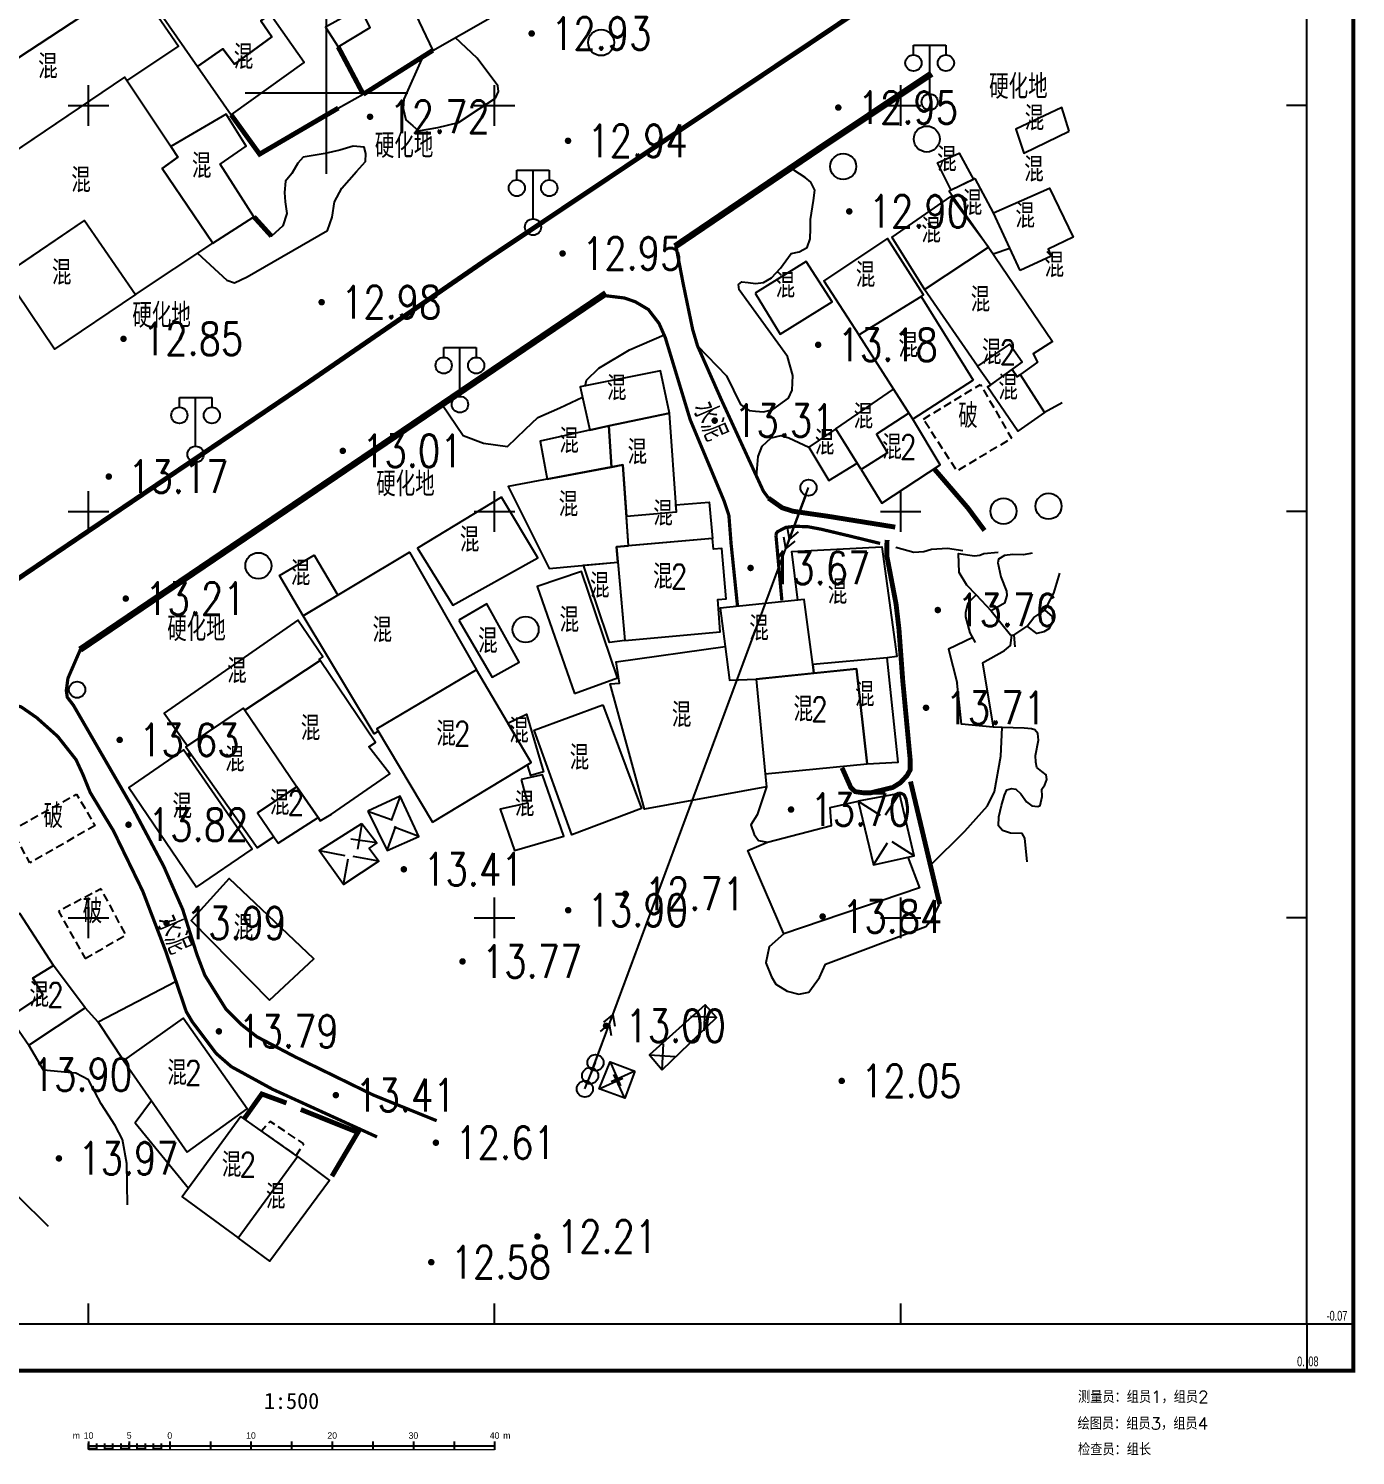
# Model space of a CAD drawing. Extents: x -181 to 86, y -86 to 200.
# Drawn here: x -77.4 to 86, y -86.2 to 89.5 of the extents above; entities that cross this region are included whole.
import ezdxf
from ezdxf.enums import TextEntityAlignment as Align

# ---------------------------------------------------------------- set-up
doc = ezdxf.new("R2010")
doc.units = 0
doc.header["$LTSCALE"] = 0.5
for name, pattern in [('X2', [10, 8, -2]), ('X3', [5, 4, -1]), ('X5', [3, 2, -1])]:
    doc.linetypes.add(name, pattern=pattern)
doc.layers.get('0').update_dxf_attribs({"linetype": 'CONTINUOUS'})
doc.layers.add('ASSIST', color=7, linetype='CONTINUOUS', plot=False)
for name, color, linetype in [('DLDW', 11, 'CONTINUOUS'), ('DLSS', 4, 'CONTINUOUS'), ('GCD', 1, 'CONTINUOUS'), ('GXYZ', 2, 'CONTINUOUS'), ('JMD', 6, 'CONTINUOUS'), ('TK', 7, 'CONTINUOUS'), ('ZBTZ', 3, 'CONTINUOUS'), ('ZJ', 7, 'CONTINUOUS')]:
    doc.layers.add(name, color=color, linetype=linetype)
doc.styles.add('HZ', font='rs.shx', dxfattribs={"width": 0.8, "bigfont": 'hztxt.shx'})
doc.styles.add('中等线体', font='')
doc.styles.add('宋体', font='')
doc.styles.get('中等线体').set_extended_font_data('FZZhongDengXian-Z07S')
doc.styles.get('宋体').set_extended_font_data('SimSun')
doc.linetypes.add('1161', pattern='A,0,[149,AAA.SHX,S=0.15,R=0,X=0,Y=0],-1.6', length=1.6)
doc.linetypes.add('443', pattern='A,5,[169,AAA.SHX,S=0.83,R=0,X=0,Y=0],5', length=10)
doc.linetypes.add('445', pattern='A,8,-0.5,[147,AAA.SHX,S=1,R=0,X=0,Y=0],-1.5', length=10)

# ---------------------------------------------------------------- blocks, each defined once
blk = doc.blocks.new('GC200')
at = {"linetype": 'Continuous', "const_width": 0.2, "flags": 128}
blk.add_lwpolyline([(-0.1, 0, 1), (0.1, 0, 1)], format="xyb", close=True, dxfattribs=at)
blk = doc.blocks.new('gc122')
blk.add_circle((0, 0), 0.8)
blk = doc.blocks.new('gc097')
for p, q in [((-1, 2.9), (-1, 3.5)), ((-1, 3.5), (1, 3.5)), ((0, 0.5), (0, 3.5)), ((1, 3.5), (1, 2.9))]:
    blk.add_line(p, q)
for centre in [(-1, 2.4), (1, 2.4), (0, 0)]:
    blk.add_circle(centre, 0.5)
blk = doc.blocks.new('gc170')
at = {"linetype": 'Continuous'}
blk.add_circle((0, 0), 0.5, dxfattribs=at)
blk = doc.blocks.new('gc013a')
at = {"linetype": 'Continuous'}
blk.add_line((0.5, 0), (4, 0), dxfattribs=at)
at = {"linetype": 'Continuous', "flags": 128}
for points in [[(2.772, 0.354), (3.384, 0), (2.772, -0.354)], [(3.388, 0.354), (4, 0), (3.388, -0.354)]]:
    blk.add_lwpolyline(points, dxfattribs=at)

msp = doc.modelspace()

# ---------------------------------------------------------------- linework, layer by layer
at = {"layer": 'ASSIST', "linetype": 'Continuous', "flags": 128}
for points in [[(-8.24, -39.46), (18.65, 32.95)], [(-8.89, -41.08), (-7.58, -37.84)]]:
    msp.add_lwpolyline(points, dxfattribs=at)
at = {"layer": 'DLSS', "linetype": 'Continuous', "flags": 128}
for points, const_width in [([(30.25, 95.33), (19.04, 87.8), (-0.47, 74.75), (-20.82, 61.15), (-43.08, 45.83)], 0.6), ([(33.81, 83.92), (20.78, 75.23), (2.21, 62.64)], 0.8), ([(2.32, 62.72), (3.23, 57.99), (4.39, 52.4), (4.98, 50.42), (7.86, 43.9), (13.09, 32.52), (13.72, 31.66)], 0.4), ([(-6.29, 56.88), (-45.73, 30.15), (-71.05, 13)], 0.8), ([(-43.08, 45.83), (-73.69, 25.12), (-90.67, 13.62), (-109.6, 0.8), (-127.99, -11.74), (-139.16, -19.37)], 0.6), ([(27.47, 26.08), (23.57, 27.03), (20.2, 27.83), (18.61, 28.13), (17.09, 28.19), (15.87, 28.06), (14.84, 27.53), (14.7, 27.35), (14.64, 27.1), (14.64, 27.1)], 0.4), ([(14.64, 27.1), (15.37, 19.06)], 0.4), ([(-27.14, -44.99), (-34.92, -41.84), (-44.52, -37.15), (-49.28, -34.65), (-51.15, -33.18), (-53.09, -31.24), (-55.67, -27.11), (-56.66, -24.53), (-58.41, -18.98), (-60.75, -13.66), (-64.76, -6.12), (-71.86, 6.15), (-72.62, 7.14), (-72.74, 7.97), (-72.54, 9.48), (-71, 13.04)], 0.4)]:
    msp.add_lwpolyline(points, dxfattribs=dict(at, const_width=const_width))
at = {"layer": 'DLSS', "linetype": 'X2', "const_width": 0.4, "flags": 128}
for points in [[(-6.68, 56.62), (-4.04, 56.3), (-2.69, 55.84), (-1.07, 54.88), (0.25, 53.16), (1.02, 51.41), (4.09, 41.29), (8.26, 31.3), (8.85, 29.51), (9.12, 26.01), (9.91, 18.34)], [(-80.9, 6.33), (-79.33, 6.24), (-78.29, 5.95), (-76.39, 4.63), (-73.8, 2.32), (-71.55, -0.53), (-70.7, -2.36), (-69.8, -4.58), (-66.94, -9.29), (-63.32, -16.75), (-60.49, -24.16), (-57.97, -31.56), (-57.22, -32.83), (-54.28, -36.72), (-52.42, -38.34), (-47.34, -41.12), (-34.48, -46.99)]]:
    msp.add_lwpolyline(points, dxfattribs=at)
at = {"layer": 'DLSS', "linetype": 'X3', "const_width": 0.6, "flags": 128}
for points in [[(40.32, 27.68), (38.27, 30.45), (34.12, 35.27)], [(13.72, 31.66), (15.4, 30.47), (16.76, 30.04), (21.06, 29.42), (29.33, 28.09)], [(22.78, -1.54), (23.87, -3.99), (24.4, -4.48), (25.39, -4.62), (26.32, -4.62), (29.03, -3.96), (29.99, -3.36), (30.78, -2.5), (31.18, -1.77), (31.18, -0.65), (30.25, 9.24), (29.79, 15.52), (29.43, 18.63), (28.3, 24.52), (28.3, 26.01), (28.33, 26.51)]]:
    msp.add_lwpolyline(points, dxfattribs=at)
at = {"layer": 'GXYZ', "linetype": 'Continuous'}
msp.add_line((-5.45, -31.96), (15.87, 25.45), dxfattribs=at)
at = {"layer": 'GXYZ', "linetype": 'Continuous', "flags": 128}
msp.add_lwpolyline([(-8.52, -40.15), (-7.96, -38.77)], dxfattribs=at)
at = {"layer": 'JMD', "linetype": 'Continuous'}
for p, q in [((-31.64, -5.04), (-32.74, -8.05)), ((29.86, -4.71), (28.1, -7.39)), ((-35.63, -6.89), (-32.61, -7.95)), ((24.78, -5.65), (27.47, -7.39)), ((-36.36, -8.39), (-36.9, -11.55)), ((-33.24, -11.74), (-32.16, -8.73)), ((-34.52, -10.76), (-37.69, -10.32)), ((-29.34, -9.98), (-32.35, -8.87)), ((-41.61, -11.74), (-38.46, -12.34)), ((26.66, -13.48), (28.36, -10.77)), ((31.65, -12.38), (28.94, -10.67)), ((-38.62, -15.89), (-38.03, -12.74)), ((-34.27, -13.05), (-37.42, -12.48)), ((5.93, -30.72), (5.75, -33.91)), ((7.32, -32.28), (4.12, -32.16)), ((-0.95, -36.88), (2.24, -37.09)), ((0.64, -38.74), (0.79, -35.54)), ((-5.78, -37.75), (-4.49, -40.68)), ((-7.12, -41.07), (-4.2, -39.76)), ((-2.72, -38.89), (-5.63, -40.21)), ((-3.97, -42.2), (-5.31, -39.3))]:
    msp.add_line(p, q, dxfattribs=at)
at = {"layer": 'JMD', "linetype": 'Continuous', "flags": 128}
for points in [[(-77.42, 100.92), (-75.86, 101.99), (-74.95, 100.5), (-70.16, 103.66), (-64.4, 95.28), (-89.02, 79.09), (-95.32, 88.66)], [(-52.04, 85.09), (-47.43, 88.46), (-48.8, 90.4), (-47.65, 91.23), (-53.62, 100.01), (-62.61, 93.49), (-56.57, 84.79), (-53.46, 86.98)], [(-64.4, 95.28), (-58.91, 87.32), (-65.29, 83.08), (-65.57, 83.49), (-83.76, 71.22), (-87.32, 76.5), (-89.02, 79.09)], [(-23.31, 95.83), (-30.16, 92.12), (-27.62, 86.78), (-20.55, 90.81)], [(-36.51, 92.03), (-40.83, 89.63), (-39.27, 87.22), (-35.31, 89.61), (-35.57, 90.04)], [(-56.57, 84.79), (-52.44, 78.85), (-43.44, 85.3), (-47.65, 91.23), (-48.8, 90.4), (-47.43, 88.46), (-52.04, 85.09), (-53.46, 86.98)], [(-86.93, 69.08), (-80.42, 59.08), (-70.52, 65.85), (-64.22, 56.74), (-54.71, 63.04), (-60.93, 72.26), (-58.99, 73.63), (-65.57, 83.49)], [(50.74, 76.84), (49.86, 79.74), (44.16, 77.1), (45.18, 74.12)], [(-54.71, 63.04), (-49.64, 66.3), (-53.81, 72.79), (-50.6, 74.98), (-53.06, 78.95), (-59.88, 74.95), (-58.99, 73.63), (-60.93, 72.26)], [(36.22, 69.59), (34.55, 72.92), (37.21, 74.13), (38.96, 70.89)], [(39.18, 70.99), (35.98, 69.47), (40.8, 62.57), (41.37, 61.73), (43.45, 62.43), (41.41, 66.79)], [(40.8, 62.57), (36.15, 68.81), (28.93, 63.77), (32.94, 57.33)], [(44.73, 59.69), (41.41, 66.79), (48.34, 69.83), (51.25, 63.79), (48.14, 62.29), (48.52, 61.44)], [(-64.22, 56.74), (-74.21, 50), (-80.34, 59.14), (-70.52, 65.85)], [(32.52, 56.48), (32.83, 56.67), (28.39, 63.61), (20.52, 58.39), (24.86, 51.77)], [(39.45, 47.91), (32.94, 57.33), (40.8, 62.57), (48.71, 50.93), (46.3, 49.43), (46.86, 48.38), (44.36, 46.61), (43.71, 47.51), (44.94, 48.41), (43.41, 50.61)], [(12.1, 56.89), (15.15, 51.83), (21.58, 55.83), (18.35, 60.8)], [(38.94, 46.2), (31.48, 41.37), (24.86, 51.77), (32.52, 56.48)], [(41.11, 45.61), (44.94, 48.41), (43.41, 50.61), (39.45, 47.91)], [(44.71, 46.86), (47.71, 42.2), (44.44, 39.89), (40.71, 45.34), (41.11, 45.61), (43.71, 47.51), (44.36, 46.61)], [(1.54, 42.13), (0.42, 47.33), (-9.47, 45.34), (-8.29, 40.01), (-5.94, 40.54)], [(25.13, 35.17), (22.02, 40.21), (29.13, 45.06), (31.01, 42.11), (27.02, 39.55), (28.39, 37.22)], [(-5.94, 40.54), (-14.4, 38.66), (-13.53, 34.01), (-5.61, 35.49)], [(-3.77, 29.43), (2.38, 29.99), (1.54, 42.13), (-5.94, 40.54), (-5.61, 35.49), (-4.21, 35.75)], [(25.13, 35.17), (27.69, 31.02), (34.85, 35.76), (31.48, 41.37), (31.01, 42.11), (27.02, 39.55), (28.39, 37.22)], [(22.02, 40.21), (18.67, 37.94), (21.14, 33.82), (24.63, 35.98)], [(-3.52, 25.78), (-4.21, 35.75), (-18.32, 33.11), (-13.28, 23.01), (-4.82, 23.76), (-4.99, 25.65)], [(-19.15, 31.76), (-29.49, 25.51), (-25.15, 18.46), (-14.7, 24.29)], [(2.32, 30.82), (6.42, 31.17), (6.81, 26.7), (-3.52, 25.78), (-3.77, 29.43), (2.38, 29.99)], [(-4.99, 25.65), (-3.96, 14.11), (7.77, 15.19), (7.48, 19.18), (8.53, 19.25), (7.98, 25.44), (6.94, 25.39), (6.81, 26.7)], [(-43.58, 17.17), (-46.47, 22.14), (-42.23, 24.63), (-39.3, 19.73)], [(-34.31, 2.95), (-34.85, 2.66), (-43.58, 17.17), (-30.5, 24.99), (-22.22, 10.51), (-34.49, 3.25)], [(17.34, 19.1), (16.58, 25.1), (27.67, 25.68), (29.54, 12.15), (28.35, 11.99), (19.2, 11.16), (18.12, 19.18)], [(-3.96, 14.11), (-5.86, 13.9), (-9.05, 23.39), (-4.82, 23.76)], [(-10.18, 7.61), (-4.86, 9.52), (-9.32, 22.64), (-14.78, 20.78)], [(-24.42, 16.65), (-20.31, 9.61), (-16.98, 11.47), (-20.98, 18.66)], [(19.2, 11.16), (18.12, 19.18), (7.77, 18.12), (8.4, 13.38), (8.94, 9.26), (12.22, 9.39), (19.31, 10.11)], [(-41.49, 11.65), (-41.6, 11.8), (-41.14, 12.12), (-44.22, 16.63), (-60.7, 5.2), (-57.8, 1.15), (-50.92, 5.78), (-50.77, 5.56)], [(13.32, -2.3), (13.47, -3.88), (-1.55, -6.65), (-5.77, 8.8), (-4.63, 8.89), (-5.02, 11.49), (8.4, 13.38), (8.94, 9.26), (12.22, 9.39)], [(-40.1, -7.24), (-32.92, -2.29), (-35.49, 1.04), (-34.65, 1.56), (-41.49, 11.65), (-50.77, 5.56), (-44.34, -3.9), (-41.74, -7.68), (-41.47, -8.08)], [(13.32, -2.3), (25.87, -1.04), (24.57, 10.65), (12.22, 9.39)], [(25.87, -1.04), (29.69, -0.86), (28.35, 11.99), (19.2, 11.16), (19.31, 10.11), (24.57, 10.65)], [(-27.66, -8.24), (-15.5, -0.91), (-22.22, 10.51), (-34.49, 3.25)], [(-47.19, -10.04), (-49.24, -11.4), (-58.01, 1.01), (-50.92, 5.78), (-44.34, -3.9), (-49.2, -7.07)], [(-6.69, 6.19), (-1.93, -6.57), (-10.48, -9.79), (-15.15, 3.11)], [(-18.37, 3.97), (-16.09, 5.07), (-14, -2.04), (-15.56, -2.48), (-15.95, -1.18), (-15.5, -0.91)], [(-56.69, -16.23), (-49.87, -11.57), (-58.3, 0.69), (-65.06, -3.95)], [(-16.74, -2.97), (-15.96, -5.88), (-19.31, -6.65), (-17.56, -11.74), (-11.47, -9.95), (-14.09, -2.39)], [(-46.66, -10.82), (-41.74, -7.68), (-44.34, -3.9), (-49.2, -7.07)], [(-35.63, -6.89), (-33.24, -11.74), (-29.34, -9.98), (-31.64, -5.04)], [(24.78, -5.65), (26.66, -13.48), (31.65, -12.38), (29.86, -4.71)], [(-36.36, -8.39), (-34.52, -10.76), (-35.45, -11.44), (-34.27, -13.05), (-38.62, -15.89), (-41.61, -11.74)], [(-47.71, -30.15), (-42.26, -25.06), (-52.67, -15.16), (-57.36, -20.34)], [(-74.31, -25.88), (-78.46, -19.49), (-85.36, -23.92), (-79.75, -32.24), (-75.63, -29.48), (-76.87, -27.46)], [(-79.75, -32.24), (-77.36, -35.71), (-70.41, -31.11), (-74.31, -25.88), (-76.87, -27.46), (-75.63, -29.48)], [(0.64, -38.74), (7.32, -32.28), (5.93, -30.72), (-0.95, -36.88)], [(-57.85, -48.87), (-50.47, -43.51), (-58.36, -32.36), (-65.71, -37.59)], [(-2.72, -38.89), (-3.97, -42.2), (-7.12, -41.07), (-5.78, -37.75)], [(-51.25, -44.48), (-58.47, -54.35), (-51.59, -59.42), (-44.29, -49.39)], [(-44.29, -49.39), (-40.33, -52.35), (-47.69, -62.29), (-51.59, -59.42)]]:
    msp.add_lwpolyline(points, close=True, dxfattribs=at)
at = {"layer": 'JMD', "linetype": '443', "const_width": 0.6, "flags": 128}
for points in [[(-36.17, 81.38), (-39.27, 87.22)], [(-36.17, 81.38), (-27.62, 86.78)], [(-52.44, 78.85), (-48.94, 74.01), (-39.25, 79.68)], [(-49.64, 66.3), (-47.48, 63.91)], [(34.8, -18.33), (31.21, -3.23)], [(-50.85, -44.76), (-48.67, -41.7), (-45.63, -42.81)], [(-43.87, -43.61), (-36.84, -46.43), (-40.03, -51.82)]]:
    msp.add_lwpolyline(points, dxfattribs=at)
at = {"layer": 'JMD', "linetype": 'Continuous', "flags": 128}
msp.add_lwpolyline([(-39.25, 79.68), (-36.17, 81.38)], dxfattribs=at)
at = {"layer": 'JMD', "linetype": 'X5', "flags": 128}
for points in [[(32.79, 41.39), (39.81, 45.66), (43.66, 39.02), (36.93, 34.99)], [(-69.19, -8.66), (-77.22, -13.23), (-79.44, -9.22), (-71.48, -4.78)], [(-70.42, -25.04), (-65.41, -22.1), (-68.46, -16.44), (-73.7, -19.21)], [(-44.44, -49.28), (-43.51, -47.83), (-47.64, -45.07), (-48.71, -46.27)]]:
    msp.add_lwpolyline(points, close=True, dxfattribs=at)
at = {"layer": 'JMD', "linetype": '445', "flags": 128}
for points in [[(29.39, 25.61), (31.61, 24.99), (32.85, 25.07), (33.8, 25.36), (35.77, 25.5), (37.67, 25.22)], [(39.29, 19.77), (38.15, 20.93), (37.22, 22.49), (37.1, 24.84), (39.11, 24.57), (39.75, 24.63), (40.23, 24.83), (42.01, 25.01)], [(46.18, 24.87), (45.14, 24.69), (43.81, 24.71), (42.8, 24.58), (42.05, 24.16), (41.95, 23.7), (42.35, 21.95), (43.01, 20.22), (43.09, 19.69), (42.77, 18.71), (41.15, 17.8), (43.52, 14.83), (43.94, 14.77), (45.57, 15.89), (46.39, 16.98), (47.77, 17.88), (48.84, 19.96), (49.58, 22.43)], [(39.23, 13.89), (38.55, 15.06), (38.01, 17.05), (38.01, 17.56), (38.32, 18.78), (39.29, 19.77), (41.15, 17.8)], [(47.77, 17.88), (48.65, 17.08), (48.7, 16.41), (48.25, 15.56), (47.61, 15.19), (46.76, 15), (45.57, 15.89)], [(43.94, 14.77), (44.05, 13.33)], [(40.08, 11.38), (41.39, 3.45), (37.48, 3.83), (36.94, 8.89)]]:
    msp.add_lwpolyline(points, dxfattribs=at)
at = {"layer": 'TK', "linetype": 'Continuous'}
for p, q in [((-40.7, 71.57), (-40.7, 91.57)), ((-70, 77.5), (-70, 82.5)), ((-50.7, 81.57), (-30.7, 81.57)), ((-20, 77.5), (-20, 82.5)), ((30, 77.5), (30, 82.5)), ((-72.5, 80), (-67.5, 80)), ((-22.5, 80), (-17.5, 80)), ((27.5, 80), (32.5, 80)), ((80, 80), (77.5, 80)), ((-70, 27.5), (-70, 32.5)), ((-20, 27.5), (-20, 32.5)), ((30, 27.5), (30, 32.5)), ((-72.5, 30), (-67.5, 30)), ((-22.5, 30), (-17.5, 30)), ((27.5, 30), (32.5, 30)), ((80, 30), (77.5, 30)), ((-70, -22.5), (-70, -17.5)), ((-20, -22.5), (-20, -17.5)), ((30, -22.5), (30, -17.5)), ((-72.5, -20), (-67.5, -20)), ((-22.5, -20), (-17.5, -20)), ((27.5, -20), (32.5, -20)), ((80, -20), (77.5, -20)), ((-70, -70), (-70, -67.5)), ((-20, -70), (-20, -67.5)), ((30, -70), (30, -67.5)), ((80, -70), (85.75, -70)), ((80, -70), (80, -75.75)), ((-70, -84.5), (-70, -85.5)), ((-70, -85.38), (-70, -84.75)), ((-70, -85), (-20, -85)), ((-69, -85.38), (-69, -84.75)), ((-68, -85.38), (-68, -84.75)), ((-67, -85.38), (-67, -84.75)), ((-66, -85.38), (-66, -84.75)), ((-65, -84.5), (-65, -85.5)), ((-65, -85.38), (-65, -84.75)), ((-64, -85.38), (-64, -84.75)), ((-63, -85.38), (-63, -84.75)), ((-62, -85.38), (-62, -84.75)), ((-61, -85.38), (-61, -84.75)), ((-60, -84.5), (-60, -85.5)), ((-55, -84.5), (-55, -85.5)), ((-50, -84.5), (-50, -85.5)), ((-45, -84.5), (-45, -85.5)), ((-40, -84.5), (-40, -85.5)), ((-35, -84.5), (-35, -85.5)), ((-30, -84.5), (-30, -85.5)), ((-25, -84.5), (-25, -85.5)), ((-20, -84.5), (-20, -85.5))]:
    msp.add_line(p, q, dxfattribs=at)
at = {"layer": 'TK', "linetype": 'Continuous', "const_width": 0.5, "flags": 128}
msp.add_lwpolyline([(-175.75, -75.75), (85.75, -75.75), (85.75, 185.75), (-175.75, 185.75)], close=True, dxfattribs=at)
at = {"layer": 'TK', "linetype": 'Continuous', "flags": 128}
msp.add_lwpolyline([(-170, -70), (80, -70), (80, 180), (-170, 180)], close=True, dxfattribs=at)
for points, const_width in [([(-70, -85.38), (-69, -85.38)], 0.3), ([(-70, -85.5), (-20, -85.5)], 0.15), ([(-68, -85.38), (-67, -85.38)], 0.3), ([(-66, -85.38), (-65, -85.38)], 0.3), ([(-64, -85.38), (-63, -85.38)], 0.3), ([(-62, -85.38), (-61, -85.38)], 0.3)]:
    msp.add_lwpolyline(points, dxfattribs=dict(at, const_width=const_width))
at = {"layer": 'ZBTZ', "linetype": '1161', "flags": 128}
for points in [[(-28.82, 86.02), (-31.18, 80.78), (-31.28, 79.63), (-30.92, 78.22), (-30.08, 77.49), (-29.37, 76.87), (-27, 77.29), (-24.44, 77.91), (-21.89, 79.58), (-19.89, 80.89), (-19.54, 81.72), (-19.59, 82.4), (-22.15, 85.84), (-24.86, 88.35)], [(-56.57, 61.81), (-52.96, 58.49), (-52.02, 58.18), (-50.46, 58.91), (-40.59, 64.59), (-40.02, 66.26), (-39.7, 68.14), (-38.81, 69.81), (-36.99, 71.89), (-35.89, 73.09), (-35.84, 74.09), (-36.05, 74.87), (-37.41, 74.97), (-39.08, 74.5), (-40.85, 74.09), (-43.57, 73.62), (-44.24, 72.89), (-44.98, 71.63), (-45.76, 70.69), (-45.86, 69.29), (-45.81, 68.14), (-45.6, 66.68), (-46.07, 65.17), (-47.48, 63.91), (-47.48, 63.91), (-47.48, 63.91)], [(4.98, 50.42), (8.55, 46.73), (10.29, 43.2), (11.35, 42.45), (12.13, 42.35), (13.12, 42.28), (14.27, 42.55), (16.18, 43.95), (16.62, 44.97), (16.73, 46.74), (16.05, 49.09), (10.12, 57.31), (10.05, 57.95), (10.46, 58.29), (11.21, 58.22), (12.13, 58.09), (13.11, 58.22), (14.1, 58.77), (15.19, 59.96), (16.52, 61.76), (17.51, 62), (18.49, 62.51), (18.87, 63.57), (18.9, 64.86), (18.9, 65.95), (19.28, 68.31), (19.42, 69.57), (18.94, 70.56), (18.23, 71.14), (16.86, 72.02)], [(-8.87, 45.46), (-8.68, 46.2), (-7.17, 47.66), (-3.4, 49.92), (0.86, 51.77)], [(-26.47, 43.2), (-23.86, 39.36), (-21.39, 38.43), (-18.41, 38), (-16.2, 40.13), (-14.68, 41.59), (-11.99, 42.79), (-9.19, 44.09)], [(49.87, 43.4), (47.71, 42.2)], [(12.26, 34.33), (12.46, 36.8), (12.96, 38.04), (14.07, 39.08), (15.27, 39.37), (16.22, 39.08), (18.67, 37.94)], [(38.89, 14.48), (35.87, 13.06), (36.94, 8.89)], [(40.08, 11.38), (42.77, 12.9), (43.52, 13.5), (43.69, 14.8)], [(33.66, -13.55), (37.9, -9.36), (40.69, -6.21), (41.57, -4.45), (42.35, -0.1), (42.5, 3.42), (41.39, 3.45)], [(45.59, -13.12), (45.27, -10.19), (44.94, -9.62), (43.52, -9.59), (42.53, -9.27), (42.06, -8.7), (42.09, -7.59), (42.41, -6.2), (42.79, -4.93), (43.07, -4.27), (43.64, -4.11), (44.18, -4.17), (44.78, -4.74), (45.48, -5.72), (46.15, -6.23), (46.88, -6.29), (47.19, -6.2), (47.19, -6.2), (47.42, -5.06), (47.38, -4.17), (47.73, -3.63), (47.99, -2.97), (47.92, -2.4), (47.38, -1.98), (46.78, -1.51), (46.66, -0.84), (46.59, -0.02), (46.97, 1.87), (46.88, 2.69), (46.5, 3.13), (46.09, 3.26), (45.2, 3.32), (42.5, 3.42)], [(13.47, -3.88), (12.34, -7.33), (11.54, -8.55), (11.97, -9.76), (12.5, -10.5), (13.6, -10.71), (21.47, -8.65), (21.32, -6.44), (24.78, -5.65)], [(30.87, -12.55), (32.32, -16.32), (15.62, -21.97), (11.19, -11.74), (13.6, -10.71)], [(15.62, -21.97), (13.82, -23.57), (13.4, -25.57), (14.08, -27.26), (14.61, -28.16), (16.04, -29.05), (17.46, -29.42), (18.68, -29.16), (20, -27.37), (20.74, -25.73), (33.08, -21.08), (33.87, -20.18), (34.8, -18.33)], [(-59.23, -27.86), (-68.82, -32.87), (-70.41, -31.11)], [(-68.82, -32.87), (-65.71, -37.59)], [(-65.21, -55.35), (-65.29, -50.27), (-65.83, -47.31), (-66.74, -45.56), (-67.53, -44.29), (-68.44, -42.9), (-70.01, -39.94), (-71.58, -39.15), (-72.97, -39.03), (-74.25, -38.91), (-75.53, -38.78), (-77.36, -35.71)], [(-74.94, -58), (-78.68, -54.33), (-80.25, -53.18), (-81.22, -52.21), (-81.04, -51.13), (-80.49, -49.49), (-80.43, -48.04), (-81.46, -45.8), (-85.94, -41.44)], [(-62.27, -42.53), (-64.25, -45.25), (-57.7, -53.31)]]:
    msp.add_lwpolyline(points, dxfattribs=at)

# ---------------------------------------------------------------- block references
at = {"layer": 'DLDW', "linetype": 'Continuous', "xscale": 2, "yscale": 2}
for p in [(33.57, 80.43), (-15.27, 65.03), (-24.27, 43.19), (-56.82, 37.05)]:
    msp.add_blockref('gc097', p, dxfattribs=at)
at = {"layer": 'GCD', "linetype": 'Continuous'}
ref = msp.add_blockref('GC200', (-15.44, 88.86, 12.93), dxfattribs=dict(at, xscale=2, yscale=2, zscale=2))
ref.add_attrib('height', '12.93', dxfattribs={"linetype": 'Continuous', "height": 4, "style": 'HZ', "width": 0.8}).set_placement((-13.04, 88.86, 12.93), align=Align.MIDDLE_LEFT)
ref = msp.add_blockref('GC200', (22.32, 79.74, 12.95), dxfattribs=dict(at, xscale=2, yscale=2, zscale=2))
ref.add_attrib('height', '12.95', dxfattribs={"linetype": 'Continuous', "height": 4, "style": 'HZ', "width": 0.8}).set_placement((24.72, 79.74, 12.95), align=Align.MIDDLE_LEFT)
ref = msp.add_blockref('GC200', (-35.34, 78.61, 12.72), dxfattribs=dict(at, xscale=2, yscale=2, zscale=2))
ref.add_attrib('height', '12.72', dxfattribs={"linetype": 'Continuous', "height": 4, "style": 'HZ', "width": 0.8}).set_placement((-32.94, 78.61, 12.72), align=Align.MIDDLE_LEFT)
ref = msp.add_blockref('GC200', (-10.96, 75.65, 12.94), dxfattribs=dict(at, xscale=2, yscale=2, zscale=2))
ref.add_attrib('height', '12.94', dxfattribs={"linetype": 'Continuous', "height": 4, "style": 'HZ', "width": 0.8}).set_placement((-8.56, 75.65, 12.94), align=Align.MIDDLE_LEFT)
ref = msp.add_blockref('GC200', (23.67, 66.96, 12.9), dxfattribs=dict(at, xscale=2, yscale=2, zscale=2))
ref.add_attrib('height', '12.90', dxfattribs={"linetype": 'Continuous', "height": 4, "style": 'HZ', "width": 0.8}).set_placement((26.07, 66.96, 12.9), align=Align.MIDDLE_LEFT)
ref = msp.add_blockref('GC200', (-11.63, 61.78, 12.95), dxfattribs=dict(at, xscale=2, yscale=2, zscale=2))
ref.add_attrib('height', '12.95', dxfattribs={"linetype": 'Continuous', "height": 4, "style": 'HZ', "width": 0.8}).set_placement((-9.23, 61.78, 12.95), align=Align.MIDDLE_LEFT)
ref = msp.add_blockref('GC200', (-41.3, 55.78, 12.98), dxfattribs=dict(at, xscale=2, yscale=2, zscale=2))
ref.add_attrib('height', '12.98', dxfattribs={"linetype": 'Continuous', "height": 4, "style": 'HZ', "width": 0.8}).set_placement((-38.9, 55.78, 12.98), align=Align.MIDDLE_LEFT)
ref = msp.add_blockref('GC200', (-65.7, 51.27, 12.85), dxfattribs=dict(at, xscale=2, yscale=2, zscale=2))
ref.add_attrib('height', '12.85', dxfattribs={"linetype": 'Continuous', "height": 4, "style": 'HZ', "width": 0.8}).set_placement((-63.3, 51.27, 12.85), align=Align.MIDDLE_LEFT)
ref = msp.add_blockref('GC200', (19.84, 50.54, 13.18), dxfattribs=dict(at, xscale=2, yscale=2, zscale=2))
ref.add_attrib('height', '13.18', dxfattribs={"linetype": 'Continuous', "height": 4, "style": 'HZ', "width": 0.8}).set_placement((22.24, 50.54, 13.18), align=Align.MIDDLE_LEFT)
ref = msp.add_blockref('GC200', (7.1, 41.21, 13.31), dxfattribs=dict(at, xscale=2, yscale=2, zscale=2))
ref.add_attrib('height', '13.31', dxfattribs={"linetype": 'Continuous', "height": 4, "style": 'HZ', "width": 0.8}).set_placement((9.5, 41.21, 13.31), align=Align.MIDDLE_LEFT)
ref = msp.add_blockref('GC200', (-38.7, 37.48, 13.01), dxfattribs=dict(at, xscale=2, yscale=2, zscale=2))
ref.add_attrib('height', '13.01', dxfattribs={"linetype": 'Continuous', "height": 4, "style": 'HZ', "width": 0.8}).set_placement((-36.3, 37.48, 13.01), align=Align.MIDDLE_LEFT)
ref = msp.add_blockref('GC200', (-67.51, 34.31, 13.17), dxfattribs=dict(at, xscale=2, yscale=2, zscale=2))
ref.add_attrib('height', '13.17', dxfattribs={"linetype": 'Continuous', "height": 4, "style": 'HZ', "width": 0.8}).set_placement((-65.11, 34.31, 13.17), align=Align.MIDDLE_LEFT)
ref = msp.add_blockref('GC200', (11.52, 23.06, 13.67), dxfattribs=dict(at, xscale=2, yscale=2, zscale=2))
ref.add_attrib('height', '13.67', dxfattribs={"linetype": 'Continuous', "height": 4, "style": 'HZ', "width": 0.8}).set_placement((13.92, 23.06, 13.67), align=Align.MIDDLE_LEFT)
ref = msp.add_blockref('GC200', (-65.42, 19.29, 13.21), dxfattribs=dict(at, xscale=2, yscale=2, zscale=2))
ref.add_attrib('height', '13.21', dxfattribs={"linetype": 'Continuous', "height": 4, "style": 'HZ', "width": 0.8}).set_placement((-63.02, 19.29, 13.21), align=Align.MIDDLE_LEFT)
ref = msp.add_blockref('GC200', (34.57, 17.88, 13.76), dxfattribs=dict(at, xscale=2, yscale=2, zscale=2))
ref.add_attrib('height', '13.76', dxfattribs={"linetype": 'Continuous', "height": 4, "style": 'HZ', "width": 0.8}).set_placement((36.97, 17.88, 13.76), align=Align.MIDDLE_LEFT)
ref = msp.add_blockref('GC200', (33.12, 5.85, 13.71), dxfattribs=dict(at, xscale=2, yscale=2, zscale=2))
ref.add_attrib('height', '13.71', dxfattribs={"linetype": 'Continuous', "height": 4, "style": 'HZ', "width": 0.8}).set_placement((35.52, 5.85, 13.71), align=Align.MIDDLE_LEFT)
ref = msp.add_blockref('GC200', (-66.17, 1.89, 13.63), dxfattribs=dict(at, xscale=2, yscale=2, zscale=2))
ref.add_attrib('height', '13.63', dxfattribs={"linetype": 'Continuous', "height": 4, "style": 'HZ', "width": 0.8}).set_placement((-63.77, 1.89, 13.63), align=Align.MIDDLE_LEFT)
ref = msp.add_blockref('GC200', (16.5, -6.68, 13.7), dxfattribs=dict(at, xscale=2, yscale=2, zscale=2))
ref.add_attrib('height', '13.70', dxfattribs={"linetype": 'Continuous', "height": 4, "style": 'HZ', "width": 0.8}).set_placement((18.9, -6.68, 13.7), align=Align.MIDDLE_LEFT)
ref = msp.add_blockref('GC200', (-65.08, -8.55, 13.82), dxfattribs=dict(at, xscale=2, yscale=2, zscale=2))
ref.add_attrib('height', '13.82', dxfattribs={"linetype": 'Continuous', "height": 4, "style": 'HZ', "width": 0.8}).set_placement((-62.68, -8.55, 13.82), align=Align.MIDDLE_LEFT)
ref = msp.add_blockref('GC200', (-31.18, -14.04, 13.41), dxfattribs=dict(at, xscale=2, yscale=2, zscale=2))
ref.add_attrib('height', '13.41', dxfattribs={"linetype": 'Continuous', "height": 4, "style": 'HZ', "width": 0.8}).set_placement((-28.78, -14.04, 13.41), align=Align.MIDDLE_LEFT)
ref = msp.add_blockref('GC200', (-3.92, -17.05, 12.71), dxfattribs=dict(at, xscale=2, yscale=2, zscale=2))
ref.add_attrib('height', '12.71', dxfattribs={"linetype": 'Continuous', "height": 4, "style": 'HZ', "width": 0.8}).set_placement((-1.52, -17.05, 12.71), align=Align.MIDDLE_LEFT)
ref = msp.add_blockref('GC200', (-10.94, -19.08, 13.9), dxfattribs=dict(at, xscale=2, yscale=2, zscale=2))
ref.add_attrib('height', '13.90', dxfattribs={"linetype": 'Continuous', "height": 4, "style": 'HZ', "width": 0.8}).set_placement((-8.54, -19.08, 13.9), align=Align.MIDDLE_LEFT)
ref = msp.add_blockref('GC200', (-60.41, -20.66, 13.99), dxfattribs=dict(at, xscale=2, yscale=2, zscale=2))
ref.add_attrib('height', '13.99', dxfattribs={"linetype": 'Continuous', "height": 4, "style": 'HZ', "width": 0.8}).set_placement((-58.01, -20.66, 13.99), align=Align.MIDDLE_LEFT)
ref = msp.add_blockref('GC200', (20.39, -19.85, 13.84), dxfattribs=dict(at, xscale=2, yscale=2, zscale=2))
ref.add_attrib('height', '13.84', dxfattribs={"linetype": 'Continuous', "height": 4, "style": 'HZ', "width": 0.8}).set_placement((22.79, -19.85, 13.84), align=Align.MIDDLE_LEFT)
ref = msp.add_blockref('GC200', (-23.95, -25.38, 13.77), dxfattribs=dict(at, xscale=2, yscale=2, zscale=2))
ref.add_attrib('height', '13.77', dxfattribs={"linetype": 'Continuous', "height": 4, "style": 'HZ', "width": 0.8}).set_placement((-21.55, -25.38, 13.77), align=Align.MIDDLE_LEFT)
ref = msp.add_blockref('GC200', (-6.28, -33.31, 13), dxfattribs=dict(at, xscale=2, yscale=2, zscale=2))
ref.add_attrib('height', '13.00', dxfattribs={"linetype": 'Continuous', "height": 4, "style": 'HZ', "width": 0.8}).set_placement((-3.88, -33.31, 13), align=Align.MIDDLE_LEFT)
ref = msp.add_blockref('GC200', (-53.95, -33.99, 13.79), dxfattribs=dict(at, xscale=2, yscale=2, zscale=2))
ref.add_attrib('height', '13.79', dxfattribs={"linetype": 'Continuous', "height": 4, "style": 'HZ', "width": 0.8}).set_placement((-51.55, -33.99, 13.79), align=Align.MIDDLE_LEFT)
ref = msp.add_blockref('GC200', (-79.38, -39.32, 13.9), dxfattribs=dict(at, xscale=2, yscale=2, zscale=2))
ref.add_attrib('height', '13.90', dxfattribs={"linetype": 'Continuous', "height": 4, "style": 'HZ', "width": 0.8}).set_placement((-76.98, -39.32, 13.9), align=Align.MIDDLE_LEFT)
ref = msp.add_blockref('GC200', (22.74, -40.09, 12.05), dxfattribs=dict(at, xscale=2, yscale=2, zscale=2))
ref.add_attrib('height', '12.05', dxfattribs={"linetype": 'Continuous', "height": 4, "style": 'HZ', "width": 0.8}).set_placement((25.14, -40.09, 12.05), align=Align.MIDDLE_LEFT)
ref = msp.add_blockref('GC200', (-39.55, -41.84, 13.41), dxfattribs=dict(at, xscale=2, yscale=2, zscale=2))
ref.add_attrib('height', '13.41', dxfattribs={"linetype": 'Continuous', "height": 4, "style": 'HZ', "width": 0.8}).set_placement((-37.15, -41.84, 13.41), align=Align.MIDDLE_LEFT)
ref = msp.add_blockref('GC200', (-27.23, -47.7, 12.61), dxfattribs=dict(at, xscale=2, yscale=2, zscale=2))
ref.add_attrib('height', '12.61', dxfattribs={"linetype": 'Continuous', "height": 4, "style": 'HZ', "width": 0.8}).set_placement((-24.83, -47.7, 12.61), align=Align.MIDDLE_LEFT)
ref = msp.add_blockref('GC200', (-73.65, -49.63, 13.97), dxfattribs=dict(at, xscale=2, yscale=2, zscale=2))
ref.add_attrib('height', '13.97', dxfattribs={"linetype": 'Continuous', "height": 4, "style": 'HZ', "width": 0.8}).set_placement((-71.25, -49.63, 13.97), align=Align.MIDDLE_LEFT)
ref = msp.add_blockref('GC200', (-14.73, -59.24, 12.21), dxfattribs=dict(at, xscale=2, yscale=2, zscale=2))
ref.add_attrib('height', '12.21', dxfattribs={"linetype": 'Continuous', "height": 4, "style": 'HZ', "width": 0.8}).set_placement((-12.33, -59.24, 12.21), align=Align.MIDDLE_LEFT)
ref = msp.add_blockref('GC200', (-27.8, -62.41, 12.58), dxfattribs=dict(at, xscale=2, yscale=2, zscale=2))
ref.add_attrib('height', '12.58', dxfattribs={"linetype": 'Continuous', "height": 4, "style": 'HZ', "width": 0.8}).set_placement((-25.4, -62.41, 12.58), align=Align.MIDDLE_LEFT)
at = {"layer": 'GXYZ', "linetype": 'Continuous', "xscale": 2, "yscale": 2}
for p in [(18.65, 32.95), (-71.41, 8.07), (-7.58, -37.84), (-8.24, -39.46), (-8.89, -41.08)]:
    msp.add_blockref('gc170', p, dxfattribs=at)
at = {"layer": 'GXYZ', "linetype": 'Continuous', "xscale": 1.999999999971479, "yscale": 2}
for p, rotation in [((18.65, 32.95), 249.6268955676169), ((-8.24, -39.46), 69.62689556761694)]:
    msp.add_blockref('gc013a', p, dxfattribs=dict(at, rotation=rotation))
at = {"layer": 'ZBTZ', "linetype": 'Continuous', "xscale": 2, "yscale": 2}
for p in [(-6.89, 87.74), (33.21, 75.87), (22.93, 72.48), (42.65, 30.06), (48.21, 30.66), (-49.09, 23.34), (-16.18, 15.49)]:
    msp.add_blockref('gc122', p, dxfattribs=at)

# ---------------------------------------------------------------- texts
at = {"layer": 'JMD', "linetype": 'Continuous', "style": 'HZ', "width": 0.8}
for s, p in [('混', (-75.01, 83.31)), ('混', (-50.92, 84.48)), ('混', (46.47, 76.94)), ('混', (-56.08, 71.07)), ('混', (35.69, 71.87)), ('混', (46.41, 70.62)), ('混', (-70.93, 69.31)), ('混', (38.84, 66.5)), ('混', (45.33, 64.92)), ('混', (33.75, 63.09)), ('混', (48.92, 58.85)), ('混', (-73.31, 57.93)), ('混', (25.67, 57.63)), ('混', (15.8, 56.33)), ('混', (39.82, 54.6)), ('混', (30.93, 48.96)), ('混', (41.21, 48.12)), ('2', (43.21, 48.12)), ('混', (-4.97, 43.7)), ('混', (43.23, 43.76)), ('混', (25.4, 40.21)), ('混', (-10.83, 37.21)), ('混', (-2.43, 35.83)), ('混', (20.63, 36.99)), ('混', (28.94, 36.44)), ('2', (30.94, 36.44)), ('混', (-10.91, 29.39)), ('混', (0.74, 28.27)), ('混', (-23.08, 25.04)), ('混', (-43.9, 20.91)), ('混', (0.71, 20.5)), ('2', (2.71, 20.5)), ('混', (-7.05, 19.39)), ('混', (22.22, 18.62)), ('混', (-10.8, 15.16)), ('混', (-33.84, 13.92)), ('混', (12.56, 14.13)), ('混', (-51.73, 8.88)), ('混', (25.58, 5.99)), ('混', (18, 4.16)), ('2', (20, 4.16)), ('混', (3.02, 3.47)), ('混', (-42.67, 1.83)), ('混', (-25.98, 1.15)), ('2', (-23.98, 1.15)), ('混', (-17, 1.52)), ('混', (-51.99, -2.02)), ('混', (-9.56, -1.78)), ('混', (-58.47, -7.77)), ('混', (-46.48, -7.37)), ('2', (-44.48, -7.37)), ('混', (-16.31, -7.53)), ('混', (-50.93, -22.71)), ('混', (-76.08, -31)), ('2', (-74.08, -31)), ('混', (-59.1, -40.6)), ('2', (-57.1, -40.6)), ('混', (-52.39, -51.92)), ('2', (-50.39, -51.92)), ('混', (-46.96, -55.84))]:
    msp.add_text(s, height=3, dxfattribs=at).set_placement(p, align=Align.CENTER)
at = {"layer": 'JMD', "linetype": 'X5', "style": 'HZ', "width": 0.8}
for p in [(38.29, 40.29), (-74.35, -8.98), (-69.52, -20.7)]:
    msp.add_text('破', height=3, dxfattribs=at).set_placement(p, align=Align.CENTER)
at = {"layer": 'JMD', "linetype": 'Continuous', "style": 'HZ', "width": 0.8}
msp.add_text('混', height=3, dxfattribs=at).set_placement((-19.63, 14.08), align=Align.MIDDLE_RIGHT)
at = {"layer": 'TK', "linetype": 'Continuous', "style": '中等线体', "width": 0.7}
for s, p in [('-0.07', (85, -69)), ('0.', (79.75, -74.62))]:
    msp.add_text(s, height=1.2, dxfattribs=at).set_placement(p, align=Align.MIDDLE_RIGHT)
msp.add_text('08', height=1.2, dxfattribs=at).set_placement((80.2, -74.62), align=Align.MIDDLE_LEFT)
at = {"layer": 'TK', "linetype": 'Continuous'}
for s, height, style, p in [('1:500', 2, '宋体', (-45, -79.5)), ('m', 0.8, '中等线体', (-71.5, -83.75)), ('10', 0.8, '中等线体', (-70, -83.75)), ('5', 0.8, '中等线体', (-65, -83.75)), ('0', 0.8, '中等线体', (-60, -83.75)), ('10', 0.8, '中等线体', (-50, -83.75)), ('20', 0.8, '中等线体', (-40, -83.75)), ('30', 0.8, '中等线体', (-30, -83.75)), ('40', 0.8, '中等线体', (-20, -83.75)), ('m', 0.8, '中等线体', (-18.5, -83.75))]:
    msp.add_text(s, height=height, dxfattribs=dict(at, style=style)).set_placement(p, align=Align.MIDDLE)
at = {"layer": 'TK', "linetype": 'Continuous', "style": 'HZ'}
for s, p in [('测量员：组员1，组员2', (51.84, -78.99)), ('绘图员：组员3，组员4', (51.78, -82.27)), ('检查员：组长', (51.84, -85.45))]:
    msp.add_text(s, height=1.5, dxfattribs=at).set_placement(p, align=Align.MIDDLE_LEFT)
at = {"layer": 'ZJ', "linetype": 'Continuous', "style": 'HZ', "width": 0.8}
for p in [(44.49, 80.82), (-31.15, 73.55), (-61.01, 52.65), (-30.98, 31.89), (-56.71, 14.06)]:
    msp.add_text('硬化地', height=3, dxfattribs=at).set_placement(p, align=Align.CENTER)
for p in [(5.18, 40.59), (-60.84, -22.58)]:
    msp.add_text('水泥', height=3, rotation=293.2526, dxfattribs=at).set_placement(p, align=Align.CENTER)

doc.saveas('drawing.dxf')
